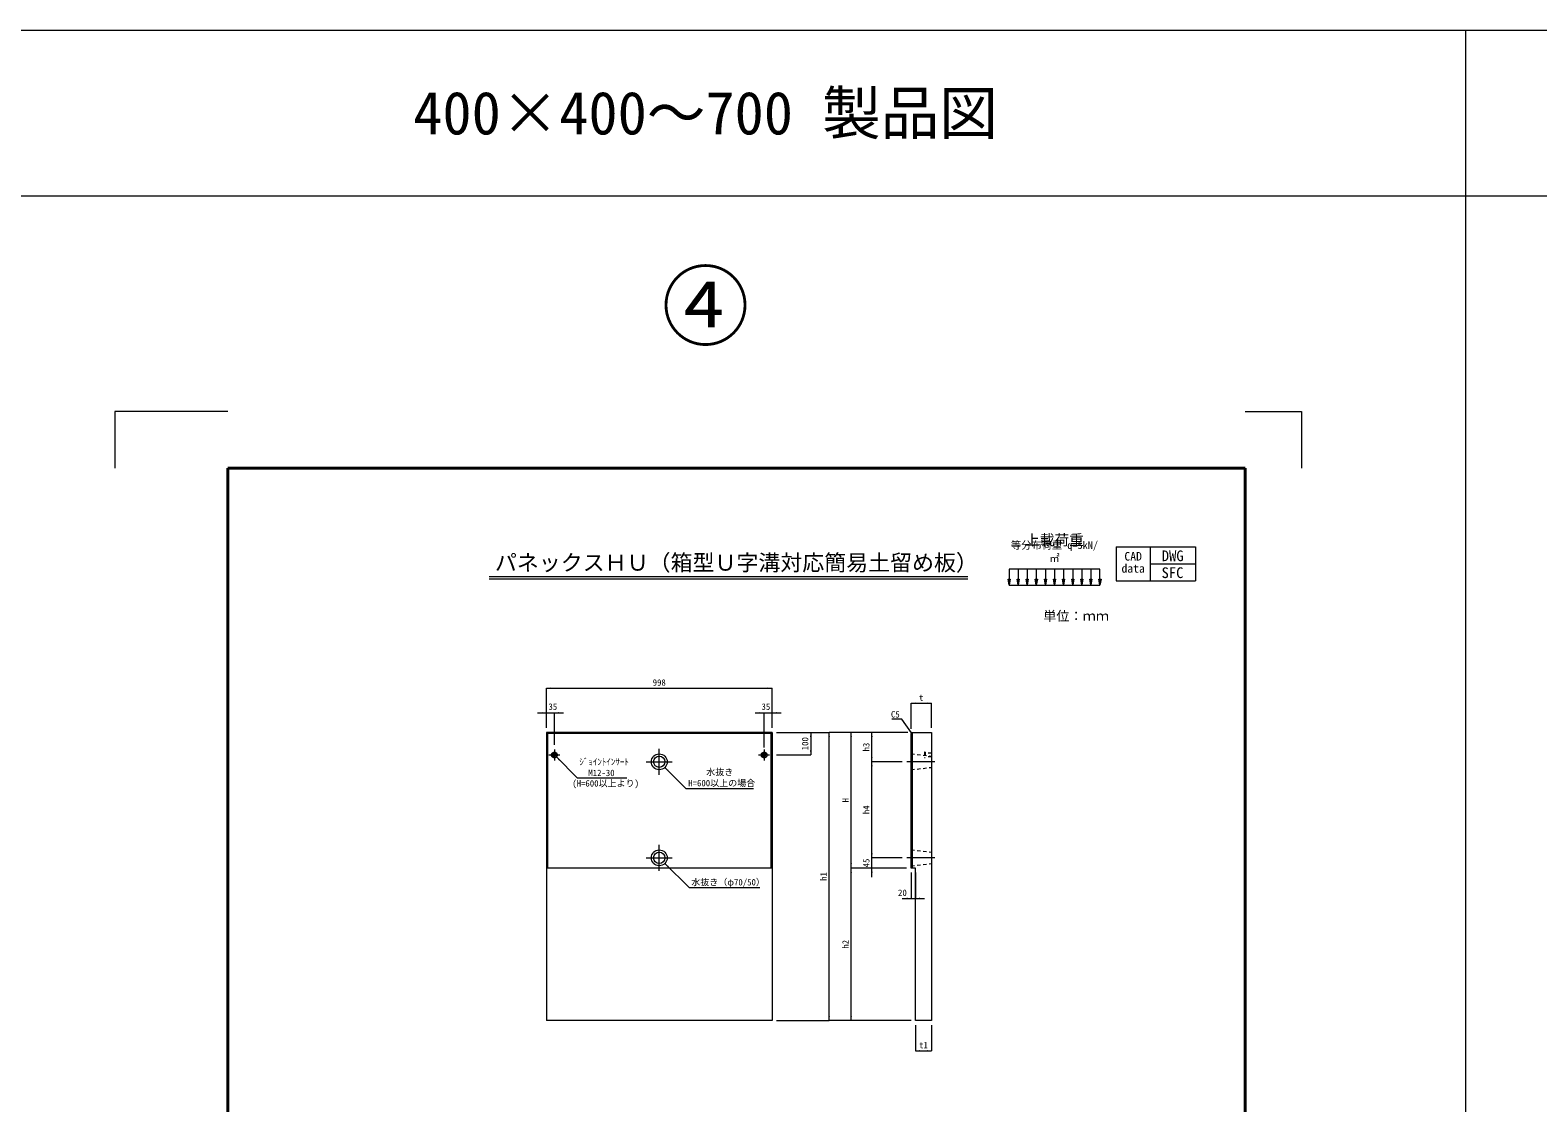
# Model space of a CAD drawing. Units: millimetres at full size. Extents: x -1501 to 45572, y 2928 to 12418.
# Drawn here: x 19048 to 25718, y 7673 to 12418 of the extents above; entities that cross this region are included whole.
import ezdxf
from ezdxf.enums import TextEntityAlignment as Align

# ---------------------------------------------------------------- set-up
doc = ezdxf.new("R2010")
doc.units = ezdxf.units.MM
doc.header["$LTSCALE"] = 40
for name, pattern in [('DASHED', [7.5, 6, -1.5]), ('USER1', [14.2875, 9.525, -1.5875, 1.5875, -1.5875]), ('USER2', [0.675, 0.375, -0.3])]:
    doc.linetypes.add(name, pattern=pattern)
for name, color, linetype, lineweight in [('0_2', 7, 'Continuous', 9), ('_0-0_0', 3, 'Continuous', 20), ('Defpoints_3', 7, 'Continuous', 13), ('寸法線', 7, 'Continuous', 9), ('引出線', 4, 'Continuous', 9), ('本体', 2, 'Continuous', 20), ('枠', 5, 'Continuous', 5), ('ｲﾝｻｰﾄ', 3, 'USER2', 9), ('ﾊｯﾁﾝｸﾞ', 7, 'Continuous', 5)]:
    doc.layers.add(name, color=color, linetype=linetype, lineweight=lineweight)
doc.layers.add('補助線', color=1, linetype='Continuous')
doc.layers.add('集水桝', color=7, linetype='Continuous')
doc.styles.add('ＭＳ ゴシック', font='')
doc.styles.get('ＭＳ ゴシック').set_extended_font_data('MS Gothic')

# ---------------------------------------------------------------- blocks, each defined once
blk = doc.blocks.new('filled_arrow')
at = {"color": 0, "linetype": 'Continuous', "lineweight": -2}
blk.add_solid([(7.5, 1.25), (0, 0), (7.5, -1.25)], dxfattribs=at)

msp = doc.modelspace()

# ---------------------------------------------------------------- hatches: boundary and pattern name
at = {"layer": '寸法線'}
for points in [[(23373.79, 9989.97), (23382.79, 9989.97), (23378.29, 9962.97)], [(23414.02, 9989.97), (23423.02, 9989.97), (23418.52, 9962.97)], [(23454.25, 9989.97), (23463.25, 9989.97), (23458.75, 9962.97)], [(23494.48, 9989.97), (23503.48, 9989.97), (23498.98, 9962.97)], [(23534.71, 9989.97), (23543.71, 9989.97), (23539.21, 9962.97)], [(23574.95, 9989.97), (23583.95, 9989.97), (23579.45, 9962.97)], [(23615.18, 9989.97), (23624.18, 9989.97), (23619.68, 9962.97)], [(23655.41, 9989.97), (23664.41, 9989.97), (23659.91, 9962.97)], [(23695.64, 9989.97), (23704.64, 9989.97), (23700.14, 9962.97)], [(23735.87, 9989.97), (23744.87, 9989.97), (23740.37, 9962.97)], [(23776.1, 9989.97), (23785.1, 9989.97), (23780.6, 9962.97)]]:
    msp.add_hatch(color=256, dxfattribs=at).paths.add_polyline_path(points)

# ---------------------------------------------------------------- linework, layer by layer
at = {"layer": '0_2', "color": 1, "lineweight": 20}
for p, q in [((-1501.15, 12418.34), (45572.03, 12418.34)), ((25397.81, 12418.34), (25397.81, 2927.61)), ((-1501.15, 11685.52), (45572.03, 11685.52))]:
    msp.add_line(p, q, dxfattribs=at)
at = {"layer": '0_2', "lineweight": 20}
for p, q in [((23852.55, 10132.13), (23852.55, 9982.13)), ((23852.55, 10132.13), (24202.55, 10132.13)), ((24002.55, 10132.13), (24002.55, 9982.13)), ((24202.55, 10132.13), (24202.55, 9982.13)), ((24002.55, 10057.13), (24202.55, 10057.13)), ((23378.29, 9962.97), (23780.6, 9962.97)), ((23852.55, 9982.13), (24202.55, 9982.13))]:
    msp.add_line(p, q, dxfattribs=at)
at = {"layer": '0_2'}
for p, q in [((23780.6, 10033.95), (23378.29, 10033.95)), ((23378.29, 10033.95), (23378.29, 9962.97)), ((23418.52, 10033.95), (23418.52, 9962.97)), ((23458.75, 10033.95), (23458.75, 9962.97)), ((23498.98, 10033.95), (23498.98, 9962.97)), ((23539.21, 10033.95), (23539.21, 9962.97)), ((23579.45, 10033.95), (23579.45, 9962.97)), ((23619.68, 10033.95), (23619.68, 9962.97)), ((23659.91, 10033.95), (23659.91, 9962.97)), ((23700.14, 10033.95), (23700.14, 9962.97)), ((23740.37, 10033.95), (23740.37, 9962.97)), ((23780.6, 9962.97), (23780.6, 10033.95))]:
    msp.add_line(p, q, dxfattribs=at)
at = {"layer": '_0-0_0'}
for p, q in [((21078.86, 10001.52), (23196.68, 10001.52)), ((21078.86, 9990.7), (23196.68, 9990.7))]:
    msp.add_line(p, q, dxfattribs=at)
at = {"layer": 'Defpoints_3'}
for p, q in [((19422.17, 10730.77), (19422.17, 10480.77)), ((19922.17, 10730.77), (19422.17, 10730.77)), ((24422.17, 10730.77), (24672.17, 10730.77)), ((24672.17, 10730.77), (24672.17, 10480.77))]:
    msp.add_line(p, q, dxfattribs=at)
at = {"layer": '寸法線'}
for p, q in [((21331.77, 9507.39), (22329.77, 9507.39)), ((21331.77, 9331.8), (21331.77, 9507.39)), ((22329.77, 9331.8), (22329.77, 9507.39)), ((22944.77, 9440.9), (23034.77, 9440.9)), ((22944.77, 9326.8), (22944.77, 9440.9)), ((23034.77, 9331.8), (23034.77, 9440.9)), ((21291.77, 9398.25), (21406.77, 9398.25)), ((21331.77, 9331.8), (21331.77, 9398.25)), ((21366.77, 9256.18), (21366.77, 9398.25)), ((22254.77, 9398.25), (22369.77, 9398.25)), ((22294.77, 9244.3), (22294.77, 9398.25)), ((22329.77, 9331.8), (22329.77, 9398.25)), ((22349.77, 9311.8), (22582.55, 9311.8)), ((22349.77, 9311.8), (22500.86, 9311.8)), ((22500.86, 9311.8), (22500.86, 9211.8)), ((22582.55, 8036.8), (22582.55, 9311.8)), ((22582.55, 8036.8), (22582.55, 9311.8)), ((22929.77, 9311.8), (22582.55, 9311.8)), ((22679.85, 8711.8), (22679.85, 9311.8)), ((22929.77, 9311.8), (22679.85, 9311.8)), ((22771.52, 9181.8), (22771.52, 9311.8)), ((22929.77, 9311.8), (22771.52, 9311.8)), ((22349.77, 9211.8), (22500.86, 9211.8)), ((22771.52, 8756.8), (22771.52, 9181.8)), ((22905.4, 9181.8), (22771.52, 9181.8)), ((22905.4, 9181.8), (22771.52, 9181.8)), ((22771.52, 8671.8), (22771.52, 8796.8)), ((22904.77, 8756.8), (22771.52, 8756.8)), ((22904.77, 8756.8), (22771.52, 8756.8)), ((22679.85, 8036.8), (22679.85, 8711.8)), ((22924.77, 8711.8), (22679.85, 8711.8)), ((22924.77, 8711.8), (22679.85, 8711.8)), ((22924.77, 8711.8), (22771.52, 8711.8)), ((22944.77, 8691.8), (22944.77, 8577.42)), ((22964.77, 8691.8), (22964.77, 8577.42)), ((22904.77, 8577.42), (23004.77, 8577.42)), ((22349.77, 8036.8), (22582.55, 8036.8)), ((22944.77, 8036.8), (22582.55, 8036.8)), ((22944.77, 8036.8), (22679.85, 8036.8)), ((22964.77, 8016.8), (22964.77, 7903.19)), ((23034.77, 8016.8), (23034.77, 7903.19)), ((22964.77, 7903.19), (23034.77, 7903.19))]:
    msp.add_line(p, q, dxfattribs=at)
at = {"layer": '寸法線', "linetype": 'USER1'}
for p, q in [((21342.4, 9211.8), (21391.15, 9211.8)), ((21366.77, 9236.18), (21366.77, 9187.43)), ((21830.77, 9124.57), (21830.77, 9239.03)), ((22270.4, 9211.8), (22319.14, 9211.8)), ((22294.77, 9236.18), (22294.77, 9187.43)), ((21773.54, 9181.8), (21888, 9181.8)), ((23050.57, 9181.8), (22925.4, 9181.8)), ((21830.77, 8699.57), (21830.77, 8814.03)), ((21773.54, 8756.8), (21888, 8756.8)), ((23050.57, 8756.8), (22925.4, 8756.8))]:
    msp.add_line(p, q, dxfattribs=at)
at = {"layer": '寸法線'}
for points in [[(23373.79, 9989.97), (23382.79, 9989.97), (23378.29, 9962.97)], [(23414.02, 9989.97), (23423.02, 9989.97), (23418.52, 9962.97)], [(23454.25, 9989.97), (23463.25, 9989.97), (23458.75, 9962.97)], [(23494.48, 9989.97), (23503.48, 9989.97), (23498.98, 9962.97)], [(23534.71, 9989.97), (23543.71, 9989.97), (23539.21, 9962.97)], [(23574.95, 9989.97), (23583.95, 9989.97), (23579.45, 9962.97)], [(23615.18, 9989.97), (23624.18, 9989.97), (23619.68, 9962.97)], [(23655.41, 9989.97), (23664.41, 9989.97), (23659.91, 9962.97)], [(23695.64, 9989.97), (23704.64, 9989.97), (23700.14, 9962.97)], [(23735.87, 9989.97), (23744.87, 9989.97), (23740.37, 9962.97)], [(23776.1, 9989.97), (23785.1, 9989.97), (23780.6, 9962.97)]]:
    msp.add_lwpolyline(points, close=True, dxfattribs=at)
at = {"layer": '引出線'}
for points in [[(22947.27, 9309.3), (22904.56, 9370.01), (22859.38, 9370.01)], [(21375.61, 9202.96), (21467.17, 9111.41), (21688.08, 9111.41)], [(21855.52, 9157.05), (21949.07, 9063.5), (22247.04, 9063.5)], [(21855.52, 8732.05), (21962.54, 8625.03), (22275.43, 8625.03)]]:
    msp.add_lwpolyline(points, dxfattribs=at)
at = {"layer": '本体'}
for p, q in [((21331.77, 9311.8), (21331.77, 8036.8)), ((22329.77, 9311.8), (21331.77, 9311.8)), ((22329.77, 9311.8), (22329.77, 8036.8)), ((22329.77, 8036.8), (21331.77, 8036.8)), ((22329.77, 8036.8), (21331.77, 8036.8))]:
    msp.add_line(p, q, dxfattribs=at)
at = {"layer": '本体', "color": 4, "lineweight": 5}
for p, q in [((21331.77, 9311.8), (21336.77, 9306.8)), ((22324.77, 9306.8), (21336.77, 9306.8)), ((21336.77, 9306.8), (21336.77, 8711.8)), ((22324.77, 9306.8), (22329.77, 9311.8)), ((22324.77, 9306.8), (22324.77, 8711.8)), ((22949.77, 9311.8), (22949.77, 8711.8))]:
    msp.add_line(p, q, dxfattribs=at)
at = {"layer": '本体', "linetype": 'USER2', "lineweight": 9}
for p, q in [((22944.77, 9216.8), (23034.77, 9206.8)), ((22944.77, 9146.8), (23034.77, 9156.8)), ((22944.77, 8791.8), (23034.77, 8781.8)), ((22944.77, 8721.8), (23034.77, 8731.8))]:
    msp.add_line(p, q, dxfattribs=at)
at = {"layer": '本体', "lineweight": 9}
msp.add_line((22329.77, 8711.8), (21331.77, 8711.8), dxfattribs=at)
at = {"layer": '本体'}
msp.add_lwpolyline([(22944.77, 9306.8), (22949.77, 9311.8), (23034.77, 9311.8), (23034.77, 8036.8), (22964.77, 8036.8), (22964.77, 8711.8), (22944.77, 8711.8)], close=True, dxfattribs=at)
at = {"layer": '本体', "lineweight": 9}
for centre, radius in [((21830.77, 9181.8), 35), ((21830.77, 9181.8), 25), ((21830.77, 8756.8), 35), ((21830.77, 8756.8), 25)]:
    msp.add_circle(centre, radius, dxfattribs=at)
at = {"layer": '枠', "lineweight": 40}
for p, q in [((19922.17, 10480.77), (24422.17, 10480.77)), ((19922.17, 10480.77), (19922.17, 3555.77)), ((24422.17, 10480.77), (24422.17, 3555.77))]:
    msp.add_line(p, q, dxfattribs=at)
at = {"layer": 'ｲﾝｻｰﾄ'}
for p, q in [((23004.77, 9224.3), (23004.77, 9199.3)), ((23007.77, 9224.3), (23004.77, 9224.3)), ((23007.77, 9224.3), (23007.77, 9199.3)), ((23034.77, 9220.3), (23007.77, 9220.3)), ((23034.77, 9220.3), (23034.77, 9203.3)), ((23007.77, 9199.3), (23004.77, 9199.3)), ((23034.77, 9203.3), (23007.77, 9203.3))]:
    msp.add_line(p, q, dxfattribs=at)
at = {"layer": 'ｲﾝｻｰﾄ', "linetype": 'DASHED'}
for centre in [(21366.77, 9211.8), (22294.77, 9211.8)]:
    msp.add_circle(centre, 12.5, dxfattribs=at)
at = {"layer": 'ｲﾝｻｰﾄ', "linetype": 'Continuous'}
for centre in [(21366.77, 9211.8), (22294.77, 9211.8)]:
    msp.add_circle(centre, 7.5, dxfattribs=at)

# ---------------------------------------------------------------- block references
at = {"layer": '寸法線', "xscale": 2.67, "yscale": 2.67}
for p in [(21331.77, 9507.39), (22944.77, 9440.9), (21366.77, 9398.25), (22329.77, 9398.25), (22964.77, 8577.42), (22964.77, 7903.19)]:
    msp.add_blockref('filled_arrow', p, dxfattribs=at)
for p, rotation in [((22329.77, 9507.39), 180), ((23034.77, 9440.9), 180), ((21331.77, 9398.25), 180), ((22294.77, 9398.25), 180), ((22500.86, 9311.8), 270), ((22582.55, 9311.8), 270), ((22582.55, 9311.8), 270), ((22679.85, 9311.8), 270), ((22771.52, 9311.8), 270), ((22500.86, 9211.8), 90), ((22771.52, 9181.8), 90), ((22771.52, 9181.8), 270), ((22771.52, 8756.8), 90), ((22771.52, 8756.8), 90), ((22679.85, 8711.8), 90), ((22679.85, 8711.8), 270), ((22771.52, 8711.8), 270), ((22944.77, 8577.42), 180), ((22582.55, 8036.8), 90), ((22582.55, 8036.8), 90), ((22679.85, 8036.8), 90), ((23034.77, 7903.19), 180)]:
    msp.add_blockref('filled_arrow', p, dxfattribs=dict(at, rotation=rotation))
at = {"layer": '引出線', "xscale": 2.67, "yscale": 2.67}
for p, rotation in [((22947.27, 9309.3), 125.1), ((21375.61, 9202.96), 315), ((21855.52, 9157.05), 315), ((21855.52, 8732.05), 315)]:
    msp.add_blockref('filled_arrow', p, dxfattribs=dict(at, rotation=rotation))

# ---------------------------------------------------------------- texts
at = {"layer": '0_2', "style": 'ＭＳ ゴシック'}
for s, p in [('等分布荷重 q=5kN/', (23386.81, 10156.67)), ('㎡', (23556.78, 10098.34))]:
    msp.add_text(s, height=33.23, dxfattribs=at).set_placement(p, align=Align.TOP_LEFT)
at = {"layer": '_0-0_0', "color": 7, "style": 'ＭＳ ゴシック'}
msp.add_text('パネックスＨＵ（箱型Ｕ字溝対応簡易土留め板）', height=71.21, dxfattribs=at).set_placement((22172.17, 10062.82), align=Align.MIDDLE_CENTER)
at = {"layer": '寸法線', "style": 'ＭＳ ゴシック'}
for s, height, p in [('400×400～700 製品図', 189.9, (22035.44, 12051.93)), ('998', 28.48, (21830.77, 9532.39)), ('t', 28.48, (22989.77, 9465.9)), ('35', 28.48, (21360, 9425.75)), ('35', 28.48, (22302.57, 9425.75)), ('20', 28.48, (22906.54, 8602.42)), ('t1', 28.48, (22999.77, 7928.19))]:
    msp.add_text(s, height=height, dxfattribs=at).set_placement(p, align=Align.MIDDLE_CENTER)
msp.add_text('単位：ｍｍ', height=42.72, dxfattribs=at).set_placement((23529.24, 9792.75), align=Align.BOTTOM_LEFT)
for s, p in [('100', (22475.86, 9261.8)), ('h3', (22746.52, 9246.8)), ('H', (22654.85, 9011.8)), ('h4', (22746.52, 8969.3)), ('45', (22746.52, 8734.3)), ('h1', (22557.55, 8674.3)), ('h1', (22557.55, 8674.3)), ('h2', (22654.85, 8374.3))]:
    msp.add_text(s, height=28.48, rotation=90, dxfattribs=at).set_placement(p, align=Align.MIDDLE_CENTER)
at = {"layer": '引出線', "style": 'ＭＳ ゴシック'}
msp.add_text('C5', height=28.48, dxfattribs=at).set_placement((22894.56, 9406.01), align=Align.TOP_RIGHT)
for s, p in [('ｼﾞｮｲﾝﾄｲﾝｻｰﾄ', (21477.17, 9158.56)), ('\u3000M12-30', (21477.17, 9109.81)), ('\u3000\u3000水抜き', (21959.07, 9113.39)), ('(H=600以上より)', (21446.07, 9063.56)), ('H=600以上の場合', (21959.07, 9064.64))]:
    msp.add_text(s, height=28.48, dxfattribs=at).set_placement(p, align=Align.BOTTOM_LEFT)
msp.add_text('水抜き（φ70/50）', height=28.48, dxfattribs=at).set_placement((21972.54, 8663.17), align=Align.TOP_LEFT)
at = {"layer": '補助線', "style": 'ＭＳ ゴシック'}
msp.add_text('④', height=284.8, dxfattribs=at).set_placement((22035.44, 10969.2), align=Align.BOTTOM_CENTER)
at = {"layer": '集水桝', "style": 'ＭＳ ゴシック'}
for s, p in [('DWG', (24053.83, 10054.98)), ('SFC', (24052.97, 9980.27))]:
    msp.add_text(s, height=47.47, dxfattribs=at).set_placement(p, align=Align.BOTTOM_LEFT)
at = {"layer": 'ﾊｯﾁﾝｸﾞ', "style": 'ＭＳ ゴシック'}
msp.add_text('上載荷重', height=47.47, dxfattribs=at).set_placement((23579.45, 10163.1), align=Align.MIDDLE_CENTER)
for s, p in [('CAD', (23888.7, 10109.7)), ('data', (23875.75, 10056.37))]:
    msp.add_text(s, height=37.98, dxfattribs=at).set_placement(p, align=Align.TOP_LEFT)

doc.saveas('drawing.dxf')
